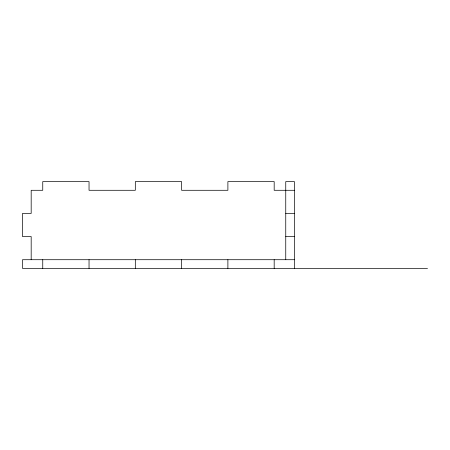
<?xml version="1.0" encoding="UTF-8"?>
<svg xmlns="http://www.w3.org/2000/svg" width="450" height="450" viewBox="0 0 450 450"><rect width="100%" height="100%" fill="white"/><g stroke="black" fill="none" stroke-linecap="round" stroke-linejoin="round"><path stroke-width="0.67" d="M294.429 190.288L274.179 190.288L274.179 181.609L227.891 181.609L227.891 190.288L181.609 190.288L181.609 181.609L135.321 181.609L135.321 190.288L89.038 190.288L89.038 181.609L42.75 181.609L42.75 190.288L31.179 190.288L31.179 213.429L22.5 213.429L22.5 236.571L31.179 236.571L31.179 259.712M285.75 213.429L294.429 213.429M285.75 236.571L294.429 236.571M294.429 259.712L22.5 259.712L22.5 268.391L427.5 268.391M294.429 268.391L294.429 181.609L285.75 181.609L285.75 259.712M274.179 259.712L274.179 268.391M227.891 259.712L227.891 268.391M181.609 259.712L181.609 268.391M135.321 259.712L135.321 268.391M89.038 259.712L89.038 268.391M42.75 259.712L42.75 268.391"/></g></svg>
